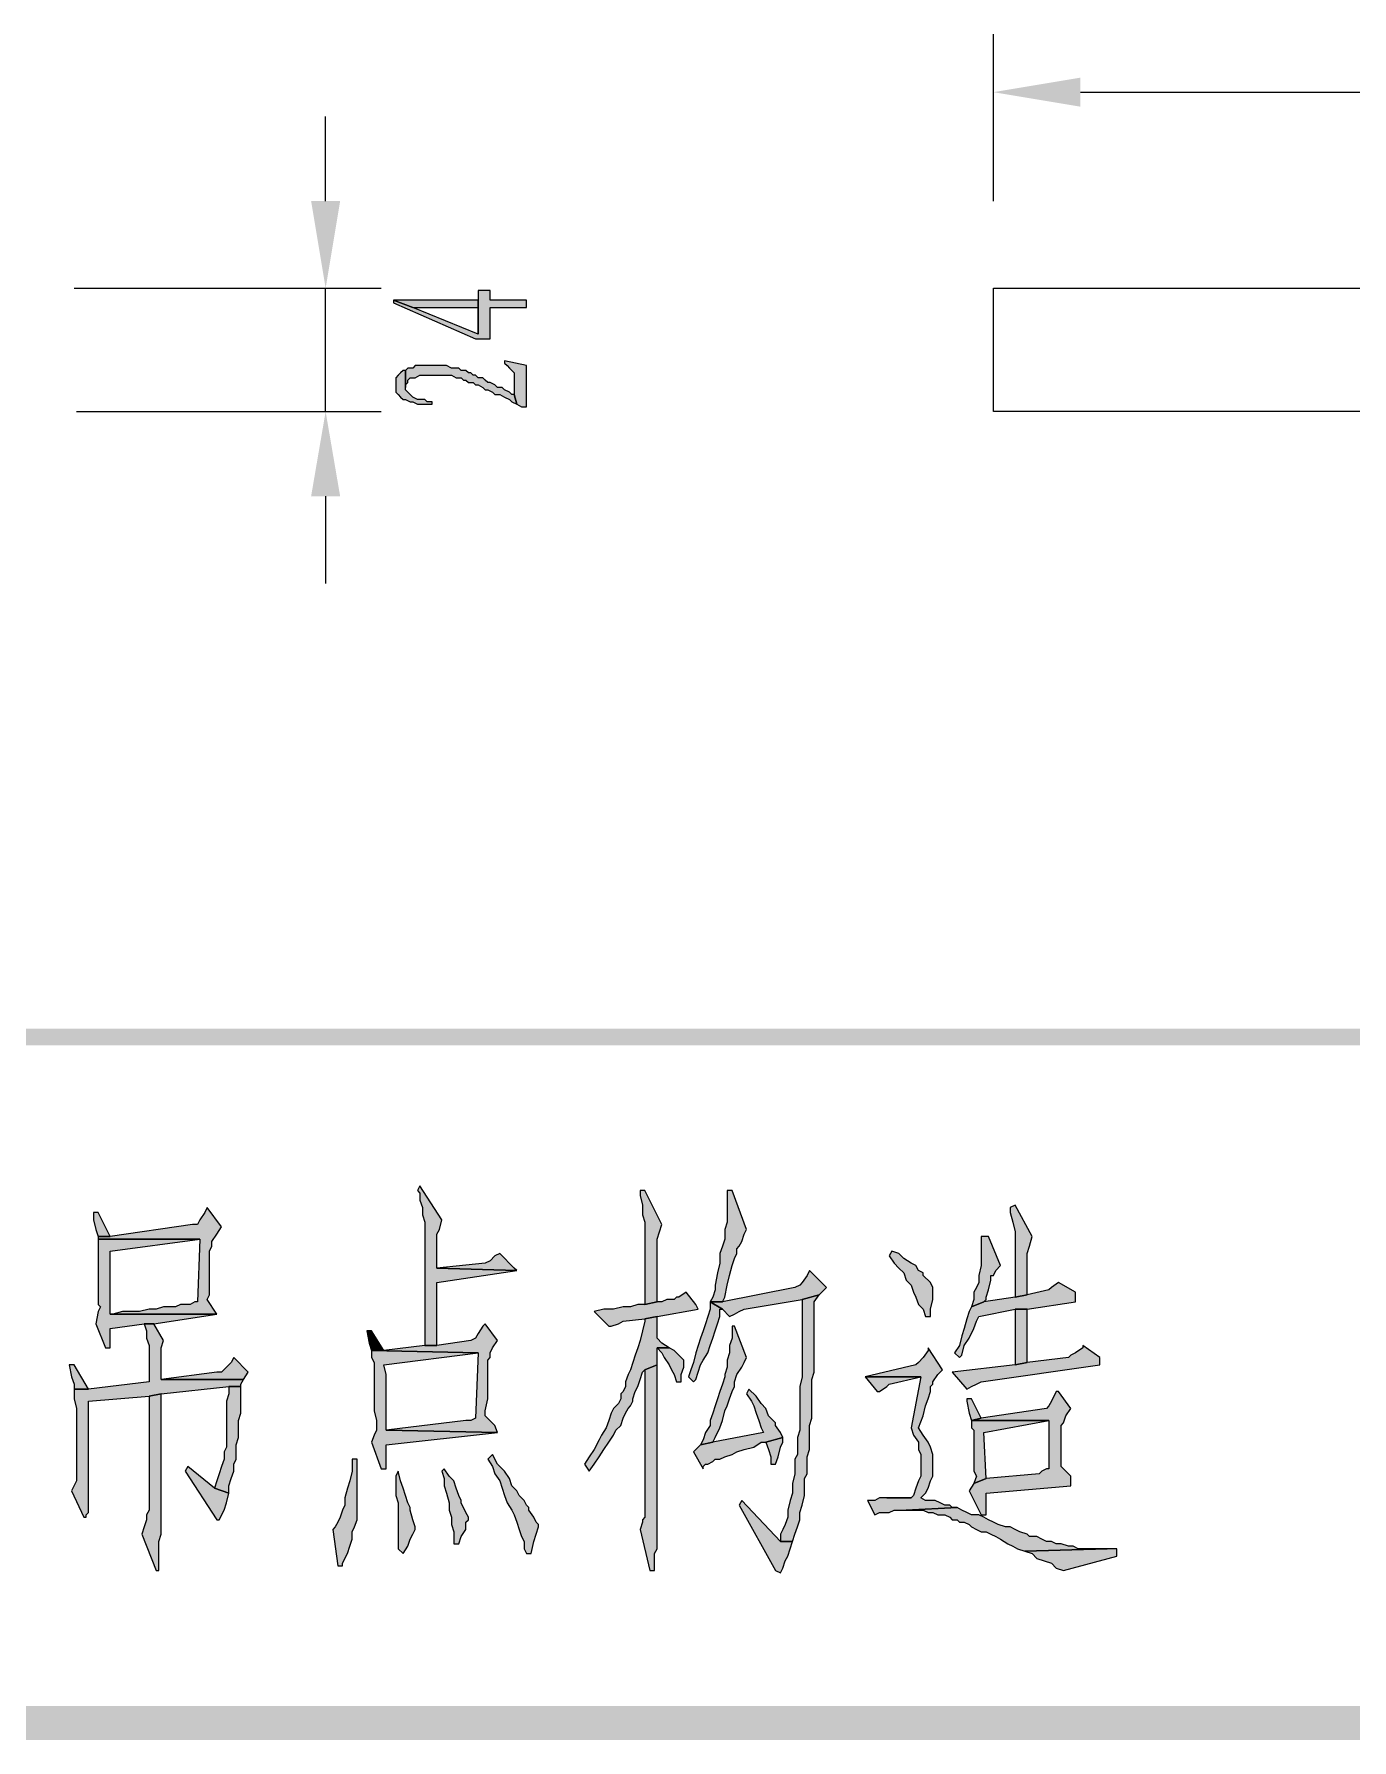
# Model space of a CAD drawing. Header units: millimetres. Extents: x 24 to 410, y 10 to 282.
# Drawn here: x 205.21 to 228.27, y 9.65 to 39.5 of the extents above; entities that cross this region are included whole.
import ezdxf

# ---------------------------------------------------------------- set-up
doc = ezdxf.new("R2010")
doc.units = ezdxf.units.MM

msp = doc.modelspace()

# ---------------------------------------------------------------- hatches: boundary and pattern name
h = msp.add_hatch(color=7)
h.dxf.hatch_style = 2
h.paths.add_polyline_path([(223.52, 38.735), (223.52, 38.227), (221.996, 38.481)])
h = msp.add_hatch(color=7)
h.dxf.hatch_style = 2
h.paths.add_polyline_path([(210.058, 36.576), (210.566, 36.576), (210.312, 35.052)])
h = msp.add_hatch(color=7)
h.dxf.hatch_style = 2
h.paths.add_polyline_path([(211.497333, 34.840333), (211.497333, 34.798), (212.936667, 34.163), (213.190667, 34.163), (213.190667, 34.713333), (213.825667, 34.713333), (213.825667, 34.840333), (213.190667, 34.840333), (213.190667, 35.009667), (212.979, 35.009667), (212.979, 34.840333), (212.979, 34.247667), (211.836, 34.713333)])
h = msp.add_hatch(color=7)
h.dxf.hatch_style = 2
h.paths.add_polyline_path([(211.497333, 34.840333), (211.836, 34.713333), (212.979, 34.713333), (212.979, 34.247667), (212.979, 34.840333)])
h = msp.add_hatch(color=7)
h.dxf.hatch_style = 2
h.paths.add_polyline_path([(213.444667, 33.782), (213.444667, 33.739667), (213.487, 33.697333), (213.529333, 33.655), (213.571667, 33.612667), (213.614, 33.570333), (213.614, 33.189333), (213.656333, 33.02), (213.741, 32.977667), (213.825667, 32.977667), (213.825667, 33.697333)])
h = msp.add_hatch(color=7)
h.dxf.hatch_style = 2
h.paths.add_polyline_path([(211.539667, 33.401), (211.539667, 33.231667), (211.582, 33.189333), (211.624333, 33.147), (211.666667, 33.104667), (211.709, 33.104667), (211.793667, 33.062333), (211.836, 33.062333), (211.920667, 33.02), (212.174667, 33.02), (212.174667, 33.062333), (212.09, 33.062333), (212.047667, 33.104667), (211.920667, 33.104667), (211.836, 33.147), (211.793667, 33.189333), (211.751333, 33.231667), (211.709, 33.274), (211.709, 33.316333), (211.709, 33.612667), (211.666667, 33.612667), (211.624333, 33.570333), (211.582, 33.528), (211.539667, 33.485667)])
h = msp.add_hatch(color=7)
h.dxf.hatch_style = 2
h.paths.add_polyline_path([(211.709, 33.612667), (211.709, 33.316333), (211.709, 33.358667), (211.751333, 33.401), (211.751333, 33.443333), (211.793667, 33.485667), (211.878333, 33.485667), (211.963, 33.528), (212.513333, 33.528), (212.598, 33.485667), (212.682667, 33.485667), (212.725, 33.443333), (212.767333, 33.443333), (212.809667, 33.401), (212.894333, 33.401), (212.936667, 33.358667), (212.979, 33.358667), (213.063667, 33.316333), (213.106, 33.274), (213.148333, 33.274), (213.233, 33.231667), (213.275333, 33.189333), (213.36, 33.189333), (213.444667, 33.147), (213.529333, 33.104667), (213.571667, 33.062333), (213.656333, 33.02), (213.614, 33.189333), (213.571667, 33.189333), (213.529333, 33.231667), (213.444667, 33.274), (213.402333, 33.316333), (213.317667, 33.316333), (213.275333, 33.358667), (213.190667, 33.401), (213.148333, 33.401), (213.106, 33.443333), (213.063667, 33.485667), (212.979, 33.485667), (212.936667, 33.528), (212.894333, 33.528), (212.852, 33.570333), (212.809667, 33.570333), (212.767333, 33.612667), (212.682667, 33.612667), (212.640333, 33.655), (212.513333, 33.655), (212.428667, 33.697333), (211.878333, 33.697333), (211.836, 33.655), (211.751333, 33.655)])
h = msp.add_hatch(color=7)
h.dxf.hatch_style = 2
h.paths.add_polyline_path([(210.058, 31.411333), (210.566, 31.411333), (210.312, 32.893)])
h = msp.add_hatch(color=7)
h.dxf.hatch_style = 2
h.paths.add_polyline_path([(30.098965, 22.098), (30.098965, 21.801667), (410.082965, 22.098)])
h = msp.add_hatch(color=7)
h.dxf.hatch_style = 2
h.paths.add_polyline_path([(30.098965, 21.801667), (410.082965, 22.098), (410.082965, 21.801667)])
h = msp.add_hatch(color=7)
h.dxf.hatch_style = 2
h.paths.add_polyline_path([(211.963, 19.346333), (211.920667, 19.261667), (211.963, 19.219333), (211.963, 19.092333), (212.005333, 18.965333), (212.005333, 18.838333), (212.047667, 18.711333), (212.047667, 16.552333), (212.259333, 16.552333), (212.259333, 17.653), (213.656333, 17.864667), (212.259333, 17.907), (212.259333, 18.499667), (212.301667, 18.584333), (212.344, 18.753667)])
h = msp.add_hatch(color=7)
h.dxf.hatch_style = 2
h.paths.add_polyline_path([(215.9, 19.261667), (215.815333, 19.261667), (215.815333, 19.177), (215.857667, 19.007667), (215.857667, 18.838333), (215.9, 18.711333), (215.9, 17.272), (216.111667, 17.314333), (216.111667, 17.822333), (216.111667, 17.949333), (216.111667, 18.415), (216.154, 18.542), (216.196333, 18.669)])
h = msp.add_hatch(color=7)
h.dxf.hatch_style = 2
h.paths.add_polyline_path([(217.424, 19.261667), (217.339333, 19.261667), (217.339333, 19.134667), (217.339333, 18.711333), (217.297, 18.584333), (217.297, 18.415), (217.254667, 18.288), (217.212333, 18.161), (217.212333, 17.991667), (217.17, 17.822333), (217.127667, 17.610667), (217.127667, 17.526), (217.085333, 17.399), (217.043, 17.314333), (217.254667, 17.314333), (217.297, 17.399), (217.339333, 17.610667), (217.381667, 17.78), (217.424, 17.949333), (217.466333, 18.076333), (217.508667, 18.161), (217.508667, 18.245667), (217.551, 18.288), (217.593333, 18.372667), (217.635667, 18.499667), (217.678, 18.584333)])
h = msp.add_hatch(color=7)
h.dxf.hatch_style = 2
h.paths.add_polyline_path([(206.332667, 18.880667), (206.248, 18.880667), (206.248, 18.753667), (206.290333, 18.584333), (206.332667, 18.457333), (206.544333, 18.457333)])
h = msp.add_hatch(color=7)
h.dxf.hatch_style = 2
h.paths.add_polyline_path([(208.237667, 18.965333), (208.195333, 18.880667), (208.110667, 18.753667), (208.068333, 18.669), (207.983667, 18.669), (206.544333, 18.457333), (206.332667, 18.457333), (206.332667, 18.415), (208.110667, 18.415), (208.068333, 17.314333), (208.026, 17.314333), (207.941333, 17.272), (207.772, 17.272), (207.687333, 17.229667), (207.475667, 17.229667), (207.348667, 17.187333), (207.221667, 17.187333), (207.052333, 17.145), (206.756, 17.145), (206.586667, 17.102667), (206.544333, 17.102667), (208.407, 17.102667), (208.237667, 17.356667), (208.28, 17.441333), (208.28, 18.203333), (208.322333, 18.288), (208.322333, 18.372667), (208.407, 18.499667), (208.491667, 18.626667)])
h = msp.add_hatch(color=7)
h.dxf.hatch_style = 2
h.paths.add_polyline_path([(222.377, 19.007667), (222.292333, 18.965333), (222.292333, 18.880667), (222.334667, 18.711333), (222.377, 18.542), (222.377, 17.399), (222.588667, 17.441333), (222.588667, 18.161), (222.631, 18.288), (222.673333, 18.457333)])
h = msp.add_hatch(color=7)
h.dxf.hatch_style = 2
h.paths.add_polyline_path([(206.332667, 18.415), (206.332667, 17.272), (206.375, 17.229667), (206.332667, 17.145), (206.290333, 16.933333), (206.459667, 16.51), (206.544333, 16.51), (206.544333, 16.594667), (206.544333, 16.848667), (207.137, 16.933333), (207.306333, 16.933333), (208.407, 17.102667), (206.544333, 17.102667), (206.544333, 17.229667), (206.544333, 18.203333), (208.110667, 18.415)])
h = msp.add_hatch(color=7)
h.dxf.hatch_style = 2
h.paths.add_polyline_path([(221.911333, 18.457333), (221.784333, 18.457333), (221.784333, 18.330333), (221.784333, 17.949333), (221.742, 17.78), (221.742, 17.653), (221.699667, 17.568333), (221.657333, 17.483667), (221.657333, 17.356667), (221.615, 17.229667), (221.826667, 17.314333), (221.869, 17.356667), (221.869, 17.399), (221.911333, 17.526), (221.953667, 17.695333), (221.953667, 17.78), (221.996, 17.78), (222.038333, 17.864667), (222.123, 17.949333)])
h = msp.add_hatch(color=7)
h.dxf.hatch_style = 2
h.paths.add_polyline_path([(213.36, 18.161), (213.275333, 18.118667), (213.190667, 18.034), (213.106, 17.991667), (212.259333, 17.907), (213.656333, 17.864667), (213.614, 17.907)])
h = msp.add_hatch(color=7)
h.dxf.hatch_style = 2
h.paths.add_polyline_path([(220.218, 18.203333), (220.175667, 18.118667), (220.260333, 17.991667), (220.345, 17.907), (220.429667, 17.822333), (220.472, 17.695333), (220.556667, 17.610667), (220.599, 17.483667), (220.641333, 17.399), (220.683667, 17.272), (220.768333, 17.187333), (220.810667, 17.060333), (220.895333, 17.060333), (220.895333, 17.187333), (220.937667, 17.356667), (220.937667, 17.568333), (220.895333, 17.653), (220.768333, 17.78), (220.768333, 17.822333), (220.683667, 17.864667), (220.641333, 17.949333), (220.556667, 17.991667), (220.429667, 18.076333), (220.345, 18.161)])
h = msp.add_hatch(color=7)
h.dxf.hatch_style = 2
h.paths.add_polyline_path([(218.778667, 17.864667), (218.736333, 17.78), (218.651667, 17.653), (218.609333, 17.610667), (218.524667, 17.568333), (217.254667, 17.314333), (217.043, 17.314333), (217.254667, 17.187333), (217.381667, 17.060333), (217.466333, 17.102667), (217.551, 17.145), (217.635667, 17.187333), (218.651667, 17.356667), (218.948, 17.441333), (219.075, 17.568333)])
h = msp.add_hatch(color=7)
h.dxf.hatch_style = 2
h.paths.add_polyline_path([(223.139, 17.653), (223.012, 17.568333), (222.969667, 17.526), (222.588667, 17.441333), (222.377, 17.399), (221.826667, 17.314333), (221.615, 17.229667), (221.572667, 17.145), (221.530333, 17.018), (221.488, 16.848667), (221.445667, 16.721667), (221.403333, 16.552333), (221.318667, 16.425333), (221.403333, 16.340667), (221.445667, 16.383), (221.488, 16.552333), (221.572667, 16.679333), (221.657333, 16.848667), (221.699667, 16.975667), (221.742, 17.060333), (222.377, 17.187333), (222.588667, 17.187333), (223.435333, 17.314333), (223.435333, 17.483667)])
h = msp.add_hatch(color=7)
h.dxf.hatch_style = 2
h.paths.add_polyline_path([(216.619667, 17.483667), (216.492667, 17.399), (216.450333, 17.399), (216.408, 17.356667), (216.281, 17.356667), (216.196333, 17.314333), (216.111667, 17.314333), (215.9, 17.272), (215.773, 17.272), (215.646, 17.229667), (215.519, 17.229667), (215.349667, 17.187333), (215.180333, 17.187333), (215.011, 17.145), (215.265, 16.891), (215.307333, 16.891), (215.434333, 16.933333), (215.519, 16.975667), (215.9, 17.018), (216.111667, 17.060333), (216.831333, 17.187333), (216.789, 17.272)])
h = msp.add_hatch(color=7)
h.dxf.hatch_style = 2
h.paths.add_polyline_path([(217.043, 17.314333), (217.043, 17.187333), (217.000667, 17.060333), (216.958333, 16.933333), (216.916, 16.806333), (216.873667, 16.679333), (216.831333, 16.552333), (216.789, 16.425333), (216.746667, 16.256), (216.704333, 16.129), (216.662, 16.002), (216.746667, 15.917333), (216.789, 15.959667), (216.831333, 16.086667), (216.873667, 16.213667), (216.916, 16.298333), (217.000667, 16.425333), (217.043, 16.552333), (217.085333, 16.679333), (217.127667, 16.806333), (217.17, 16.933333), (217.212333, 17.060333), (217.212333, 17.187333), (217.254667, 17.187333)])
h = msp.add_hatch(color=7)
h.dxf.hatch_style = 2
h.paths.add_polyline_path([(218.948, 17.441333), (218.651667, 17.356667), (218.651667, 16.002), (218.609333, 15.832667), (218.609333, 15.070667), (218.567, 14.943667), (218.567, 14.647333), (218.524667, 14.562667), (218.524667, 14.308667), (218.482333, 14.139333), (218.482333, 13.97), (218.44, 13.843), (218.397667, 13.673667), (218.397667, 13.546667), (218.355333, 13.419667), (218.313, 13.335), (218.270667, 13.250333), (218.270667, 13.123333), (218.482333, 13.123333), (218.524667, 13.250333), (218.567, 13.377333), (218.609333, 13.504333), (218.609333, 13.631333), (218.651667, 13.758333), (218.694, 13.927667), (218.694, 14.224), (218.736333, 14.308667), (218.736333, 14.605), (218.778667, 14.732), (218.778667, 15.155333), (218.821, 15.282333), (218.821, 15.959667), (218.863333, 16.086667), (218.863333, 17.314333)])
h = msp.add_hatch(color=7)
h.dxf.hatch_style = 2
h.paths.add_polyline_path([(216.111667, 17.060333), (215.9, 17.018), (215.9, 16.975667), (215.857667, 16.806333), (215.815333, 16.637), (215.773, 16.51), (215.730667, 16.383), (215.688333, 16.256), (215.646, 16.129), (215.603667, 16.044333), (215.561333, 15.917333), (215.561333, 15.832667), (215.519, 15.748), (215.476667, 15.705667), (215.476667, 15.621), (215.434333, 15.536333), (215.349667, 15.451667), (215.307333, 15.367), (215.265, 15.24), (215.222667, 15.113), (215.138, 14.986), (215.095667, 14.901333), (215.011, 14.732), (214.926333, 14.605), (214.841667, 14.478), (214.926333, 14.351), (215.011, 14.478), (215.095667, 14.605), (215.180333, 14.732), (215.265, 14.859), (215.349667, 14.986), (215.392, 15.070667), (215.476667, 15.155333), (215.519, 15.282333), (215.561333, 15.367), (215.603667, 15.451667), (215.646, 15.494), (215.688333, 15.578667), (215.688333, 15.621), (215.730667, 15.748), (215.773, 15.832667), (215.815333, 15.959667), (215.857667, 16.086667), (215.9, 16.129), (216.111667, 16.213667), (216.111667, 16.51), (216.323333, 16.51), (216.196333, 16.594667), (216.111667, 16.679333)])
h = msp.add_hatch(color=7)
h.dxf.hatch_style = 2
h.paths.add_polyline_path([(222.588667, 17.187333), (222.377, 17.187333), (222.377, 16.213667), (222.588667, 16.256)])
h = msp.add_hatch(color=7)
h.dxf.hatch_style = 2
h.paths.add_polyline_path([(207.306333, 16.933333), (207.137, 16.933333), (207.179333, 16.806333), (207.179333, 16.679333), (207.221667, 16.552333), (207.221667, 15.917333), (206.163333, 15.790333), (205.909333, 15.790333), (205.909333, 15.748), (205.909333, 15.621), (205.951667, 15.451667), (205.951667, 14.181667), (205.867, 14.012333), (206.078667, 13.546667), (206.121, 13.546667), (206.121, 13.589), (206.163333, 13.631333), (206.163333, 15.578667), (207.221667, 15.663333), (207.433333, 15.705667), (208.618667, 15.832667), (208.830333, 15.832667), (208.830333, 15.875), (208.872667, 15.959667), (207.433333, 15.959667), (207.433333, 16.002), (207.433333, 16.51), (207.475667, 16.637)])
h = msp.add_hatch(color=7)
h.dxf.hatch_style = 2
h.paths.add_polyline_path([(211.116333, 16.806333), (211.031667, 16.806333), (211.074, 16.594667), (211.116333, 16.467667), (211.328, 16.467667)])
h = msp.add_hatch(color=7)
h.dxf.hatch_style = 2
h.paths.add_polyline_path([(213.106, 16.933333), (213.063667, 16.891), (212.979, 16.764), (212.936667, 16.679333), (212.852, 16.637), (212.259333, 16.552333), (212.047667, 16.552333), (211.328, 16.467667), (211.116333, 16.467667), (212.979, 16.425333), (212.936667, 15.282333), (212.852, 15.24), (212.767333, 15.24), (211.370333, 15.070667), (213.317667, 15.028333), (213.275333, 15.155333), (213.106, 15.324667), (213.106, 15.409333), (213.148333, 15.621), (213.148333, 16.298333), (213.190667, 16.340667), (213.190667, 16.383), (213.190667, 16.425333), (213.233, 16.51), (213.317667, 16.637)])
h = msp.add_hatch(color=7)
h.dxf.hatch_style = 2
h.paths.add_polyline_path([(217.466333, 16.891), (217.424, 16.891), (217.424, 16.848667), (217.424, 16.679333), (217.381667, 16.552333), (217.381667, 16.425333), (217.339333, 16.298333), (217.339333, 16.171333), (217.297, 16.044333), (217.297, 16.002), (217.254667, 15.875), (217.212333, 15.748), (217.17, 15.621), (217.127667, 15.494), (217.085333, 15.367), (217.043, 15.24), (217.043, 15.155333), (216.958333, 15.028333), (216.916, 14.901333), (216.873667, 14.816667), (217.085333, 14.859), (217.127667, 14.943667), (217.212333, 15.113), (217.254667, 15.24), (217.297, 15.409333), (217.339333, 15.494), (217.381667, 15.621), (217.424, 15.748), (217.466333, 15.832667), (217.466333, 15.917333), (217.508667, 16.044333), (217.593333, 16.171333), (217.635667, 16.256), (217.678, 16.340667)])
h = msp.add_hatch(color=7)
h.dxf.hatch_style = 2
h.paths.add_polyline_path([(211.116333, 16.467667), (211.116333, 16.340667), (211.158667, 16.256), (211.158667, 15.409333), (211.201, 15.24), (211.201, 15.070667), (211.158667, 14.986), (211.116333, 14.859), (211.285667, 14.393333), (211.370333, 14.393333), (211.370333, 14.478), (211.370333, 14.816667), (213.317667, 15.028333), (211.370333, 15.070667), (211.370333, 15.24), (211.370333, 15.409333), (211.370333, 16.044333), (211.328, 16.213667), (212.979, 16.425333)])
h = msp.add_hatch(color=7)
h.dxf.hatch_style = 2
h.paths.add_polyline_path([(216.323333, 16.51), (216.111667, 16.51), (216.196333, 16.425333), (216.238667, 16.340667), (216.323333, 16.213667), (216.365667, 16.129), (216.408, 16.044333), (216.450333, 15.917333), (216.535, 15.917333), (216.535, 16.044333), (216.577333, 16.171333), (216.577333, 16.298333), (216.535, 16.340667), (216.492667, 16.383), (216.408, 16.467667)])
h = msp.add_hatch(color=7)
h.dxf.hatch_style = 2
h.paths.add_polyline_path([(220.853, 16.51), (220.853, 16.467667), (220.768333, 16.340667), (220.683667, 16.256), (220.641333, 16.213667), (219.752333, 16.002), (220.726, 16.002), (220.556667, 15.113), (220.599, 14.986), (220.683667, 14.859), (220.683667, 14.732), (220.726, 14.647333), (220.726, 14.266333), (220.683667, 14.181667), (220.641333, 14.054667), (220.599, 13.927667), (220.556667, 13.885333), (220.006333, 13.885333), (219.921667, 13.843), (219.794667, 13.843), (219.921667, 13.589), (220.006333, 13.631333), (220.175667, 13.631333), (220.260333, 13.673667), (220.472, 13.673667), (221.361, 13.716), (221.276333, 13.716), (221.234, 13.758333), (221.149333, 13.758333), (221.064667, 13.800667), (220.98, 13.843), (220.810667, 13.843), (220.726, 13.885333), (220.810667, 13.97), (220.853, 14.054667), (220.895333, 14.181667), (220.937667, 14.266333), (220.937667, 14.647333), (220.895333, 14.774333), (220.853, 14.859), (220.768333, 14.986), (220.683667, 15.113), (220.768333, 15.324667), (220.810667, 15.494), (220.853, 15.621), (220.895333, 15.748), (220.895333, 15.832667), (220.937667, 15.875), (220.937667, 15.917333), (221.022333, 16.044333), (221.107, 16.129)])
h = msp.add_hatch(color=7)
h.dxf.hatch_style = 2
h.paths.add_polyline_path([(223.562333, 16.552333), (223.562333, 16.51), (223.435333, 16.425333), (223.350667, 16.383), (223.308333, 16.340667), (222.588667, 16.256), (222.377, 16.213667), (221.276333, 16.086667), (221.530333, 15.790333), (221.615, 15.832667), (221.699667, 15.875), (221.784333, 15.917333), (223.858667, 16.213667), (223.858667, 16.340667)])
h = msp.add_hatch(color=7)
h.dxf.hatch_style = 2
h.paths.add_polyline_path([(205.909333, 16.213667), (205.824667, 16.213667), (205.867, 16.002), (205.909333, 15.875), (205.909333, 15.790333), (206.163333, 15.790333)])
h = msp.add_hatch(color=7)
h.dxf.hatch_style = 2
h.paths.add_polyline_path([(208.703333, 16.340667), (208.661, 16.256), (208.576333, 16.171333), (208.491667, 16.086667), (208.407, 16.086667), (207.433333, 15.959667), (208.872667, 15.959667), (208.957333, 16.086667)])
h = msp.add_hatch(color=7)
h.dxf.hatch_style = 2
h.paths.add_polyline_path([(216.111667, 16.213667), (215.9, 16.129), (215.9, 13.546667), (215.857667, 13.504333), (215.857667, 13.462), (215.815333, 13.335), (215.984667, 12.615333), (216.069333, 12.615333), (216.069333, 12.657667), (216.069333, 12.7), (216.069333, 12.911667), (216.111667, 12.996333)])
h = msp.add_hatch(color=7)
h.dxf.hatch_style = 2
h.paths.add_polyline_path([(208.830333, 15.832667), (208.618667, 15.832667), (208.618667, 15.705667), (208.576333, 15.578667), (208.576333, 14.774333), (208.534, 14.689667), (208.534, 14.562667), (208.491667, 14.435667), (208.449333, 14.308667), (208.407, 14.181667), (208.364667, 14.054667), (208.618667, 13.97), (208.618667, 14.097), (208.661, 14.224), (208.703333, 14.351), (208.703333, 14.478), (208.745667, 14.562667), (208.745667, 14.816667), (208.788, 14.943667), (208.788, 15.070667), (208.788, 15.24), (208.830333, 15.367)])
h = msp.add_hatch(color=7)
h.dxf.hatch_style = 2
h.paths.add_polyline_path([(219.752333, 16.002), (219.964, 15.748), (220.006333, 15.748), (220.133333, 15.832667), (220.175667, 15.875), (220.726, 16.002)])
h = msp.add_hatch(color=7)
h.dxf.hatch_style = 2
h.paths.add_polyline_path([(207.433333, 15.705667), (207.221667, 15.663333), (207.221667, 13.673667), (207.179333, 13.589), (207.179333, 13.504333), (207.137, 13.377333), (207.094667, 13.250333), (207.348667, 12.615333), (207.391, 12.615333), (207.391, 12.7), (207.391, 12.996333), (207.391, 13.123333), (207.433333, 13.250333)])
h = msp.add_hatch(color=7)
h.dxf.hatch_style = 2
h.paths.add_polyline_path([(217.720333, 15.790333), (217.678, 15.705667), (217.762667, 15.578667), (217.805, 15.494), (217.847333, 15.367), (217.889667, 15.24), (217.932, 15.113), (217.974333, 15.028333), (217.085333, 14.859), (216.873667, 14.816667), (216.789, 14.732), (216.746667, 14.689667), (216.916, 14.393333), (216.916, 14.435667), (216.958333, 14.478), (217.000667, 14.478), (217.085333, 14.520333), (217.127667, 14.562667), (217.212333, 14.562667), (217.297, 14.605), (217.424, 14.647333), (217.508667, 14.689667), (217.635667, 14.732), (217.805, 14.774333), (217.932, 14.859), (218.016667, 14.859), (218.313, 14.943667), (218.270667, 15.028333), (218.186, 15.155333), (218.186, 15.197667), (218.143667, 15.24), (218.059, 15.324667), (218.016667, 15.451667), (217.932, 15.536333), (217.847333, 15.663333)])
h = msp.add_hatch(color=7)
h.dxf.hatch_style = 2
h.paths.add_polyline_path([(221.615, 15.621), (221.530333, 15.621), (221.530333, 15.578667), (221.572667, 15.367), (221.615, 15.24), (221.784333, 15.282333)])
h = msp.add_hatch(color=7)
h.dxf.hatch_style = 2
h.paths.add_polyline_path([(223.139, 15.748), (223.096667, 15.748), (223.012, 15.578667), (222.969667, 15.494), (222.927333, 15.451667), (221.784333, 15.282333), (221.615, 15.24), (222.969667, 15.24), (222.969667, 14.393333), (222.927333, 14.393333), (222.842667, 14.351), (222.800333, 14.308667), (221.869, 14.224), (221.657333, 14.139333), (221.572667, 14.012333), (221.784333, 13.589), (221.869, 13.589), (221.869, 13.97), (223.350667, 14.097), (223.350667, 14.266333), (223.181333, 14.435667), (223.181333, 15.070667), (223.181333, 15.155333), (223.223667, 15.197667), (223.266, 15.324667), (223.350667, 15.451667)])
h = msp.add_hatch(color=7)
h.dxf.hatch_style = 2
h.paths.add_polyline_path([(221.615, 15.24), (221.615, 15.113), (221.657333, 15.070667), (221.657333, 14.351), (221.699667, 14.266333), (221.657333, 14.139333), (221.869, 14.224), (221.826667, 15.028333), (222.969667, 15.24)])
h = msp.add_hatch(color=7)
h.dxf.hatch_style = 2
h.paths.add_polyline_path([(218.313, 14.943667), (218.016667, 14.859), (218.059, 14.732), (218.101333, 14.605), (218.101333, 14.478), (218.186, 14.478), (218.228333, 14.605), (218.270667, 14.774333), (218.313, 14.859)])
h = msp.add_hatch(color=7)
h.dxf.hatch_style = 2
h.paths.add_polyline_path([(213.233, 14.647333), (213.148333, 14.562667), (213.233, 14.435667), (213.275333, 14.308667), (213.36, 14.181667), (213.402333, 14.054667), (213.444667, 13.927667), (213.487, 13.800667), (213.571667, 13.673667), (213.614, 13.589), (213.656333, 13.462), (213.698667, 13.335), (213.741, 13.208), (213.783333, 13.123333), (213.783333, 12.996333), (213.825667, 12.911667), (213.910333, 12.911667), (213.952667, 13.123333), (213.995, 13.250333), (214.037333, 13.377333), (214.037333, 13.419667), (213.995, 13.462), (213.952667, 13.546667), (213.868, 13.673667), (213.868, 13.716), (213.825667, 13.758333), (213.783333, 13.843), (213.698667, 13.927667), (213.656333, 14.012333), (213.571667, 14.097), (213.529333, 14.224), (213.444667, 14.351), (213.317667, 14.478)])
h = msp.add_hatch(color=7)
h.dxf.hatch_style = 2
h.paths.add_polyline_path([(207.899, 14.435667), (207.856667, 14.351), (208.407, 13.504333), (208.449333, 13.504333), (208.534, 13.673667), (208.576333, 13.800667), (208.618667, 13.97), (208.364667, 14.054667)])
h = msp.add_hatch(color=7)
h.dxf.hatch_style = 2
h.paths.add_polyline_path([(210.862333, 14.562667), (210.777667, 14.562667), (210.777667, 14.351), (210.735333, 14.181667), (210.693, 14.054667), (210.650667, 13.885333), (210.650667, 13.758333), (210.608333, 13.673667), (210.566, 13.546667), (210.523667, 13.462), (210.481333, 13.377333), (210.439, 13.335), (210.523667, 12.7), (210.608333, 12.7), (210.608333, 12.742333), (210.693, 12.911667), (210.735333, 13.038667), (210.777667, 13.165667), (210.777667, 13.292667), (210.82, 13.377333), (210.862333, 13.504333), (210.862333, 13.885333), (210.862333, 14.054667)])
h = msp.add_hatch(color=7)
h.dxf.hatch_style = 2
h.paths.add_polyline_path([(211.582, 14.351), (211.539667, 14.266333), (211.539667, 13.927667), (211.582, 13.800667), (211.582, 12.996333), (211.666667, 12.911667), (211.751333, 13.038667), (211.793667, 13.165667), (211.836, 13.250333), (211.878333, 13.335), (211.878333, 13.377333), (211.836, 13.504333), (211.793667, 13.673667), (211.793667, 13.716), (211.751333, 13.800667), (211.709, 13.927667), (211.666667, 14.054667), (211.624333, 14.181667)])
h = msp.add_hatch(color=7)
h.dxf.hatch_style = 2
h.paths.add_polyline_path([(212.386333, 14.393333), (212.344, 14.351), (212.386333, 14.224), (212.386333, 14.097), (212.428667, 13.97), (212.471, 13.800667), (212.471, 13.673667), (212.513333, 13.546667), (212.513333, 13.419667), (212.555667, 13.292667), (212.555667, 13.081), (212.640333, 13.081), (212.682667, 13.208), (212.767333, 13.335), (212.767333, 13.462), (212.809667, 13.504333), (212.809667, 13.546667), (212.767333, 13.631333), (212.682667, 13.800667), (212.682667, 13.843), (212.640333, 13.927667), (212.598, 14.054667), (212.555667, 14.181667), (212.471, 14.266333)])
h = msp.add_hatch(color=7)
h.dxf.hatch_style = 2
h.paths.add_polyline_path([(217.593333, 13.843), (217.551, 13.758333), (218.186, 12.615333), (218.270667, 12.573), (218.313, 12.657667), (218.355333, 12.784667), (218.397667, 12.869333), (218.44, 12.996333), (218.482333, 13.123333), (218.270667, 13.123333)])
h = msp.add_hatch(color=7)
h.dxf.hatch_style = 2
h.paths.add_polyline_path([(220.302667, 13.885333), (220.133333, 13.885333), (220.556667, 13.885333)])
h = msp.add_hatch(color=7)
h.dxf.hatch_style = 2
h.paths.add_polyline_path([(221.361, 13.716), (220.472, 13.673667), (220.768333, 13.673667), (220.853, 13.631333), (220.937667, 13.631333), (221.022333, 13.589), (221.149333, 13.589), (221.234, 13.546667), (221.276333, 13.504333), (221.361, 13.504333), (221.403333, 13.462), (221.488, 13.462), (221.572667, 13.419667), (221.615, 13.377333), (221.699667, 13.335), (221.784333, 13.292667), (221.869, 13.292667), (221.953667, 13.250333), (222.038333, 13.208), (222.123, 13.165667), (222.25, 13.081), (222.334667, 13.038667), (222.419333, 12.996333), (222.546333, 12.954), (223.985667, 12.996333), (223.477667, 12.996333), (223.393, 13.038667), (223.308333, 13.038667), (223.181333, 13.081), (223.096667, 13.081), (223.012, 13.123333), (222.927333, 13.123333), (222.842667, 13.165667), (222.758, 13.208), (222.631, 13.208), (222.588667, 13.250333), (222.461667, 13.292667), (222.377, 13.335), (222.292333, 13.377333), (222.207667, 13.377333), (222.080667, 13.419667), (221.996, 13.462), (221.911333, 13.504333), (221.826667, 13.546667), (221.742, 13.589), (221.615, 13.589), (221.530333, 13.631333), (221.445667, 13.673667)])
h = msp.add_hatch(color=7)
h.dxf.hatch_style = 2
h.paths.add_polyline_path([(224.155, 12.996333), (223.985667, 12.996333), (222.546333, 12.954), (222.673333, 12.911667), (222.758, 12.827), (222.885, 12.784667), (223.012, 12.742333), (223.096667, 12.657667), (223.223667, 12.615333), (224.155, 12.869333)])
h = msp.add_hatch(color=7)
h.dxf.hatch_style = 2
h.paths.add_polyline_path([(30.395333, 10.244667), (29.802667, 9.652), (409.786667, 10.244667)])
h = msp.add_hatch(color=7)
h.dxf.hatch_style = 2
h.paths.add_polyline_path([(29.802667, 9.652), (409.786667, 10.244667), (410.379333, 9.652)])

# ---------------------------------------------------------------- linework, layer by layer
at = {"color": 7, "lineweight": 0}
for points in [[(221.996, 36.576), (221.996, 39.497)], [(223.52, 38.481), (242.57, 38.481)], [(210.312, 36.576), (210.312, 38.057667)], [(205.909333, 35.052), (211.285667, 35.052)], [(210.312, 32.893), (210.312, 35.052)], [(221.996, 35.052), (244.051667, 35.052)], [(244.051667, 32.893), (221.996, 32.893), (221.996, 35.052)], [(205.951667, 32.893), (211.285667, 32.893)], [(210.312, 31.411333), (210.312, 29.887333)]]:
    msp.add_lwpolyline(points, dxfattribs=at)
for points in [[(211.497333, 34.840333), (211.497333, 34.798), (212.936667, 34.163), (213.190667, 34.163), (213.190667, 34.713333), (213.825667, 34.713333), (213.825667, 34.840333), (213.190667, 34.840333), (213.190667, 35.009667), (212.979, 35.009667), (212.979, 34.840333), (212.979, 34.247667), (211.836, 34.713333)], [(211.497333, 34.840333), (211.836, 34.713333), (212.979, 34.713333), (212.979, 34.247667), (212.979, 34.840333)], [(213.444667, 33.782), (213.444667, 33.739667), (213.487, 33.697333), (213.529333, 33.655), (213.571667, 33.612667), (213.614, 33.570333), (213.614, 33.189333), (213.656333, 33.02), (213.741, 32.977667), (213.825667, 32.977667), (213.825667, 33.697333)], [(211.539667, 33.401), (211.539667, 33.231667), (211.582, 33.189333), (211.624333, 33.147), (211.666667, 33.104667), (211.709, 33.104667), (211.793667, 33.062333), (211.836, 33.062333), (211.920667, 33.02), (212.174667, 33.02), (212.174667, 33.062333), (212.09, 33.062333), (212.047667, 33.104667), (211.920667, 33.104667), (211.836, 33.147), (211.793667, 33.189333), (211.751333, 33.231667), (211.709, 33.274), (211.709, 33.316333), (211.709, 33.612667), (211.666667, 33.612667), (211.624333, 33.570333), (211.582, 33.528), (211.539667, 33.485667)], [(211.709, 33.612667), (211.709, 33.316333), (211.709, 33.358667), (211.751333, 33.401), (211.751333, 33.443333), (211.793667, 33.485667), (211.878333, 33.485667), (211.963, 33.528), (212.513333, 33.528), (212.598, 33.485667), (212.682667, 33.485667), (212.725, 33.443333), (212.767333, 33.443333), (212.809667, 33.401), (212.894333, 33.401), (212.936667, 33.358667), (212.979, 33.358667), (213.063667, 33.316333), (213.106, 33.274), (213.148333, 33.274), (213.233, 33.231667), (213.275333, 33.189333), (213.36, 33.189333), (213.444667, 33.147), (213.529333, 33.104667), (213.571667, 33.062333), (213.656333, 33.02), (213.614, 33.189333), (213.571667, 33.189333), (213.529333, 33.231667), (213.444667, 33.274), (213.402333, 33.316333), (213.317667, 33.316333), (213.275333, 33.358667), (213.190667, 33.401), (213.148333, 33.401), (213.106, 33.443333), (213.063667, 33.485667), (212.979, 33.485667), (212.936667, 33.528), (212.894333, 33.528), (212.852, 33.570333), (212.809667, 33.570333), (212.767333, 33.612667), (212.682667, 33.612667), (212.640333, 33.655), (212.513333, 33.655), (212.428667, 33.697333), (211.878333, 33.697333), (211.836, 33.655), (211.751333, 33.655)], [(211.963, 19.346333), (211.920667, 19.261667), (211.963, 19.219333), (211.963, 19.092333), (212.005333, 18.965333), (212.005333, 18.838333), (212.047667, 18.711333), (212.047667, 16.552333), (212.259333, 16.552333), (212.259333, 17.653), (213.656333, 17.864667), (212.259333, 17.907), (212.259333, 18.499667), (212.301667, 18.584333), (212.344, 18.753667)], [(215.9, 19.261667), (215.815333, 19.261667), (215.815333, 19.177), (215.857667, 19.007667), (215.857667, 18.838333), (215.9, 18.711333), (215.9, 17.272), (216.111667, 17.314333), (216.111667, 17.822333), (216.111667, 17.949333), (216.111667, 18.415), (216.154, 18.542), (216.196333, 18.669)], [(217.424, 19.261667), (217.339333, 19.261667), (217.339333, 19.134667), (217.339333, 18.711333), (217.297, 18.584333), (217.297, 18.415), (217.254667, 18.288), (217.212333, 18.161), (217.212333, 17.991667), (217.17, 17.822333), (217.127667, 17.610667), (217.127667, 17.526), (217.085333, 17.399), (217.043, 17.314333), (217.254667, 17.314333), (217.297, 17.399), (217.339333, 17.610667), (217.381667, 17.78), (217.424, 17.949333), (217.466333, 18.076333), (217.508667, 18.161), (217.508667, 18.245667), (217.551, 18.288), (217.593333, 18.372667), (217.635667, 18.499667), (217.678, 18.584333)], [(206.332667, 18.880667), (206.248, 18.880667), (206.248, 18.753667), (206.290333, 18.584333), (206.332667, 18.457333), (206.544333, 18.457333)], [(208.237667, 18.965333), (208.195333, 18.880667), (208.110667, 18.753667), (208.068333, 18.669), (207.983667, 18.669), (206.544333, 18.457333), (206.332667, 18.457333), (206.332667, 18.415), (208.110667, 18.415), (208.068333, 17.314333), (208.026, 17.314333), (207.941333, 17.272), (207.772, 17.272), (207.687333, 17.229667), (207.475667, 17.229667), (207.348667, 17.187333), (207.221667, 17.187333), (207.052333, 17.145), (206.756, 17.145), (206.586667, 17.102667), (206.544333, 17.102667), (208.407, 17.102667), (208.237667, 17.356667), (208.28, 17.441333), (208.28, 18.203333), (208.322333, 18.288), (208.322333, 18.372667), (208.407, 18.499667), (208.491667, 18.626667)], [(222.377, 19.007667), (222.292333, 18.965333), (222.292333, 18.880667), (222.334667, 18.711333), (222.377, 18.542), (222.377, 17.399), (222.588667, 17.441333), (222.588667, 18.161), (222.631, 18.288), (222.673333, 18.457333)], [(206.332667, 18.415), (206.332667, 17.272), (206.375, 17.229667), (206.332667, 17.145), (206.290333, 16.933333), (206.459667, 16.51), (206.544333, 16.51), (206.544333, 16.594667), (206.544333, 16.848667), (207.137, 16.933333), (207.306333, 16.933333), (208.407, 17.102667), (206.544333, 17.102667), (206.544333, 17.229667), (206.544333, 18.203333), (208.110667, 18.415)], [(221.911333, 18.457333), (221.784333, 18.457333), (221.784333, 18.330333), (221.784333, 17.949333), (221.742, 17.78), (221.742, 17.653), (221.699667, 17.568333), (221.657333, 17.483667), (221.657333, 17.356667), (221.615, 17.229667), (221.826667, 17.314333), (221.869, 17.356667), (221.869, 17.399), (221.911333, 17.526), (221.953667, 17.695333), (221.953667, 17.78), (221.996, 17.78), (222.038333, 17.864667), (222.123, 17.949333)], [(213.36, 18.161), (213.275333, 18.118667), (213.190667, 18.034), (213.106, 17.991667), (212.259333, 17.907), (213.656333, 17.864667), (213.614, 17.907)], [(220.218, 18.203333), (220.175667, 18.118667), (220.260333, 17.991667), (220.345, 17.907), (220.429667, 17.822333), (220.472, 17.695333), (220.556667, 17.610667), (220.599, 17.483667), (220.641333, 17.399), (220.683667, 17.272), (220.768333, 17.187333), (220.810667, 17.060333), (220.895333, 17.060333), (220.895333, 17.187333), (220.937667, 17.356667), (220.937667, 17.568333), (220.895333, 17.653), (220.768333, 17.78), (220.768333, 17.822333), (220.683667, 17.864667), (220.641333, 17.949333), (220.556667, 17.991667), (220.429667, 18.076333), (220.345, 18.161)], [(218.778667, 17.864667), (218.736333, 17.78), (218.651667, 17.653), (218.609333, 17.610667), (218.524667, 17.568333), (217.254667, 17.314333), (217.043, 17.314333), (217.254667, 17.187333), (217.381667, 17.060333), (217.466333, 17.102667), (217.551, 17.145), (217.635667, 17.187333), (218.651667, 17.356667), (218.948, 17.441333), (219.075, 17.568333)], [(223.139, 17.653), (223.012, 17.568333), (222.969667, 17.526), (222.588667, 17.441333), (222.377, 17.399), (221.826667, 17.314333), (221.615, 17.229667), (221.572667, 17.145), (221.530333, 17.018), (221.488, 16.848667), (221.445667, 16.721667), (221.403333, 16.552333), (221.318667, 16.425333), (221.403333, 16.340667), (221.445667, 16.383), (221.488, 16.552333), (221.572667, 16.679333), (221.657333, 16.848667), (221.699667, 16.975667), (221.742, 17.060333), (222.377, 17.187333), (222.588667, 17.187333), (223.435333, 17.314333), (223.435333, 17.483667)], [(216.619667, 17.483667), (216.492667, 17.399), (216.450333, 17.399), (216.408, 17.356667), (216.281, 17.356667), (216.196333, 17.314333), (216.111667, 17.314333), (215.9, 17.272), (215.773, 17.272), (215.646, 17.229667), (215.519, 17.229667), (215.349667, 17.187333), (215.180333, 17.187333), (215.011, 17.145), (215.265, 16.891), (215.307333, 16.891), (215.434333, 16.933333), (215.519, 16.975667), (215.9, 17.018), (216.111667, 17.060333), (216.831333, 17.187333), (216.789, 17.272)], [(217.043, 17.314333), (217.043, 17.187333), (217.000667, 17.060333), (216.958333, 16.933333), (216.916, 16.806333), (216.873667, 16.679333), (216.831333, 16.552333), (216.789, 16.425333), (216.746667, 16.256), (216.704333, 16.129), (216.662, 16.002), (216.746667, 15.917333), (216.789, 15.959667), (216.831333, 16.086667), (216.873667, 16.213667), (216.916, 16.298333), (217.000667, 16.425333), (217.043, 16.552333), (217.085333, 16.679333), (217.127667, 16.806333), (217.17, 16.933333), (217.212333, 17.060333), (217.212333, 17.187333), (217.254667, 17.187333)], [(218.948, 17.441333), (218.651667, 17.356667), (218.651667, 16.002), (218.609333, 15.832667), (218.609333, 15.070667), (218.567, 14.943667), (218.567, 14.647333), (218.524667, 14.562667), (218.524667, 14.308667), (218.482333, 14.139333), (218.482333, 13.97), (218.44, 13.843), (218.397667, 13.673667), (218.397667, 13.546667), (218.355333, 13.419667), (218.313, 13.335), (218.270667, 13.250333), (218.270667, 13.123333), (218.482333, 13.123333), (218.524667, 13.250333), (218.567, 13.377333), (218.609333, 13.504333), (218.609333, 13.631333), (218.651667, 13.758333), (218.694, 13.927667), (218.694, 14.224), (218.736333, 14.308667), (218.736333, 14.605), (218.778667, 14.732), (218.778667, 15.155333), (218.821, 15.282333), (218.821, 15.959667), (218.863333, 16.086667), (218.863333, 17.314333)], [(216.111667, 17.060333), (215.9, 17.018), (215.9, 16.975667), (215.857667, 16.806333), (215.815333, 16.637), (215.773, 16.51), (215.730667, 16.383), (215.688333, 16.256), (215.646, 16.129), (215.603667, 16.044333), (215.561333, 15.917333), (215.561333, 15.832667), (215.519, 15.748), (215.476667, 15.705667), (215.476667, 15.621), (215.434333, 15.536333), (215.349667, 15.451667), (215.307333, 15.367), (215.265, 15.24), (215.222667, 15.113), (215.138, 14.986), (215.095667, 14.901333), (215.011, 14.732), (214.926333, 14.605), (214.841667, 14.478), (214.926333, 14.351), (215.011, 14.478), (215.095667, 14.605), (215.180333, 14.732), (215.265, 14.859), (215.349667, 14.986), (215.392, 15.070667), (215.476667, 15.155333), (215.519, 15.282333), (215.561333, 15.367), (215.603667, 15.451667), (215.646, 15.494), (215.688333, 15.578667), (215.688333, 15.621), (215.730667, 15.748), (215.773, 15.832667), (215.815333, 15.959667), (215.857667, 16.086667), (215.9, 16.129), (216.111667, 16.213667), (216.111667, 16.51), (216.323333, 16.51), (216.196333, 16.594667), (216.111667, 16.679333)], [(222.588667, 17.187333), (222.377, 17.187333), (222.377, 16.213667), (222.588667, 16.256)], [(207.306333, 16.933333), (207.137, 16.933333), (207.179333, 16.806333), (207.179333, 16.679333), (207.221667, 16.552333), (207.221667, 15.917333), (206.163333, 15.790333), (205.909333, 15.790333), (205.909333, 15.748), (205.909333, 15.621), (205.951667, 15.451667), (205.951667, 14.181667), (205.867, 14.012333), (206.078667, 13.546667), (206.121, 13.546667), (206.121, 13.589), (206.163333, 13.631333), (206.163333, 15.578667), (207.221667, 15.663333), (207.433333, 15.705667), (208.618667, 15.832667), (208.830333, 15.832667), (208.830333, 15.875), (208.872667, 15.959667), (207.433333, 15.959667), (207.433333, 16.002), (207.433333, 16.51), (207.475667, 16.637)], [(211.116333, 16.806333), (211.031667, 16.806333), (211.074, 16.594667), (211.116333, 16.467667), (211.328, 16.467667)], [(213.106, 16.933333), (213.063667, 16.891), (212.979, 16.764), (212.936667, 16.679333), (212.852, 16.637), (212.259333, 16.552333), (212.047667, 16.552333), (211.328, 16.467667), (211.116333, 16.467667), (212.979, 16.425333), (212.936667, 15.282333), (212.852, 15.24), (212.767333, 15.24), (211.370333, 15.070667), (213.317667, 15.028333), (213.275333, 15.155333), (213.106, 15.324667), (213.106, 15.409333), (213.148333, 15.621), (213.148333, 16.298333), (213.190667, 16.340667), (213.190667, 16.383), (213.190667, 16.425333), (213.233, 16.51), (213.317667, 16.637)], [(217.466333, 16.891), (217.424, 16.891), (217.424, 16.848667), (217.424, 16.679333), (217.381667, 16.552333), (217.381667, 16.425333), (217.339333, 16.298333), (217.339333, 16.171333), (217.297, 16.044333), (217.297, 16.002), (217.254667, 15.875), (217.212333, 15.748), (217.17, 15.621), (217.127667, 15.494), (217.085333, 15.367), (217.043, 15.24), (217.043, 15.155333), (216.958333, 15.028333), (216.916, 14.901333), (216.873667, 14.816667), (217.085333, 14.859), (217.127667, 14.943667), (217.212333, 15.113), (217.254667, 15.24), (217.297, 15.409333), (217.339333, 15.494), (217.381667, 15.621), (217.424, 15.748), (217.466333, 15.832667), (217.466333, 15.917333), (217.508667, 16.044333), (217.593333, 16.171333), (217.635667, 16.256), (217.678, 16.340667)], [(211.116333, 16.467667), (211.116333, 16.340667), (211.158667, 16.256), (211.158667, 15.409333), (211.201, 15.24), (211.201, 15.070667), (211.158667, 14.986), (211.116333, 14.859), (211.285667, 14.393333), (211.370333, 14.393333), (211.370333, 14.478), (211.370333, 14.816667), (213.317667, 15.028333), (211.370333, 15.070667), (211.370333, 15.24), (211.370333, 15.409333), (211.370333, 16.044333), (211.328, 16.213667), (212.979, 16.425333)], [(216.323333, 16.51), (216.111667, 16.51), (216.196333, 16.425333), (216.238667, 16.340667), (216.323333, 16.213667), (216.365667, 16.129), (216.408, 16.044333), (216.450333, 15.917333), (216.535, 15.917333), (216.535, 16.044333), (216.577333, 16.171333), (216.577333, 16.298333), (216.535, 16.340667), (216.492667, 16.383), (216.408, 16.467667)], [(220.853, 16.51), (220.853, 16.467667), (220.768333, 16.340667), (220.683667, 16.256), (220.641333, 16.213667), (219.752333, 16.002), (220.726, 16.002), (220.556667, 15.113), (220.599, 14.986), (220.683667, 14.859), (220.683667, 14.732), (220.726, 14.647333), (220.726, 14.266333), (220.683667, 14.181667), (220.641333, 14.054667), (220.599, 13.927667), (220.556667, 13.885333), (220.006333, 13.885333), (219.921667, 13.843), (219.794667, 13.843), (219.921667, 13.589), (220.006333, 13.631333), (220.175667, 13.631333), (220.260333, 13.673667), (220.472, 13.673667), (221.361, 13.716), (221.276333, 13.716), (221.234, 13.758333), (221.149333, 13.758333), (221.064667, 13.800667), (220.98, 13.843), (220.810667, 13.843), (220.726, 13.885333), (220.810667, 13.97), (220.853, 14.054667), (220.895333, 14.181667), (220.937667, 14.266333), (220.937667, 14.647333), (220.895333, 14.774333), (220.853, 14.859), (220.768333, 14.986), (220.683667, 15.113), (220.768333, 15.324667), (220.810667, 15.494), (220.853, 15.621), (220.895333, 15.748), (220.895333, 15.832667), (220.937667, 15.875), (220.937667, 15.917333), (221.022333, 16.044333), (221.107, 16.129)], [(223.562333, 16.552333), (223.562333, 16.51), (223.435333, 16.425333), (223.350667, 16.383), (223.308333, 16.340667), (222.588667, 16.256), (222.377, 16.213667), (221.276333, 16.086667), (221.530333, 15.790333), (221.615, 15.832667), (221.699667, 15.875), (221.784333, 15.917333), (223.858667, 16.213667), (223.858667, 16.340667)], [(205.909333, 16.213667), (205.824667, 16.213667), (205.867, 16.002), (205.909333, 15.875), (205.909333, 15.790333), (206.163333, 15.790333)], [(208.703333, 16.340667), (208.661, 16.256), (208.576333, 16.171333), (208.491667, 16.086667), (208.407, 16.086667), (207.433333, 15.959667), (208.872667, 15.959667), (208.957333, 16.086667)], [(216.111667, 16.213667), (215.9, 16.129), (215.9, 13.546667), (215.857667, 13.504333), (215.857667, 13.462), (215.815333, 13.335), (215.984667, 12.615333), (216.069333, 12.615333), (216.069333, 12.657667), (216.069333, 12.7), (216.069333, 12.911667), (216.111667, 12.996333)], [(208.830333, 15.832667), (208.618667, 15.832667), (208.618667, 15.705667), (208.576333, 15.578667), (208.576333, 14.774333), (208.534, 14.689667), (208.534, 14.562667), (208.491667, 14.435667), (208.449333, 14.308667), (208.407, 14.181667), (208.364667, 14.054667), (208.618667, 13.97), (208.618667, 14.097), (208.661, 14.224), (208.703333, 14.351), (208.703333, 14.478), (208.745667, 14.562667), (208.745667, 14.816667), (208.788, 14.943667), (208.788, 15.070667), (208.788, 15.24), (208.830333, 15.367)], [(219.752333, 16.002), (219.964, 15.748), (220.006333, 15.748), (220.133333, 15.832667), (220.175667, 15.875), (220.726, 16.002)], [(207.433333, 15.705667), (207.221667, 15.663333), (207.221667, 13.673667), (207.179333, 13.589), (207.179333, 13.504333), (207.137, 13.377333), (207.094667, 13.250333), (207.348667, 12.615333), (207.391, 12.615333), (207.391, 12.7), (207.391, 12.996333), (207.391, 13.123333), (207.433333, 13.250333)], [(217.720333, 15.790333), (217.678, 15.705667), (217.762667, 15.578667), (217.805, 15.494), (217.847333, 15.367), (217.889667, 15.24), (217.932, 15.113), (217.974333, 15.028333), (217.085333, 14.859), (216.873667, 14.816667), (216.789, 14.732), (216.746667, 14.689667), (216.916, 14.393333), (216.916, 14.435667), (216.958333, 14.478), (217.000667, 14.478), (217.085333, 14.520333), (217.127667, 14.562667), (217.212333, 14.562667), (217.297, 14.605), (217.424, 14.647333), (217.508667, 14.689667), (217.635667, 14.732), (217.805, 14.774333), (217.932, 14.859), (218.016667, 14.859), (218.313, 14.943667), (218.270667, 15.028333), (218.186, 15.155333), (218.186, 15.197667), (218.143667, 15.24), (218.059, 15.324667), (218.016667, 15.451667), (217.932, 15.536333), (217.847333, 15.663333)], [(221.615, 15.621), (221.530333, 15.621), (221.530333, 15.578667), (221.572667, 15.367), (221.615, 15.24), (221.784333, 15.282333)], [(223.139, 15.748), (223.096667, 15.748), (223.012, 15.578667), (222.969667, 15.494), (222.927333, 15.451667), (221.784333, 15.282333), (221.615, 15.24), (222.969667, 15.24), (222.969667, 14.393333), (222.927333, 14.393333), (222.842667, 14.351), (222.800333, 14.308667), (221.869, 14.224), (221.657333, 14.139333), (221.572667, 14.012333), (221.784333, 13.589), (221.869, 13.589), (221.869, 13.97), (223.350667, 14.097), (223.350667, 14.266333), (223.181333, 14.435667), (223.181333, 15.070667), (223.181333, 15.155333), (223.223667, 15.197667), (223.266, 15.324667), (223.350667, 15.451667)], [(221.615, 15.24), (221.615, 15.113), (221.657333, 15.070667), (221.657333, 14.351), (221.699667, 14.266333), (221.657333, 14.139333), (221.869, 14.224), (221.826667, 15.028333), (222.969667, 15.24)], [(218.313, 14.943667), (218.016667, 14.859), (218.059, 14.732), (218.101333, 14.605), (218.101333, 14.478), (218.186, 14.478), (218.228333, 14.605), (218.270667, 14.774333), (218.313, 14.859)], [(213.233, 14.647333), (213.148333, 14.562667), (213.233, 14.435667), (213.275333, 14.308667), (213.36, 14.181667), (213.402333, 14.054667), (213.444667, 13.927667), (213.487, 13.800667), (213.571667, 13.673667), (213.614, 13.589), (213.656333, 13.462), (213.698667, 13.335), (213.741, 13.208), (213.783333, 13.123333), (213.783333, 12.996333), (213.825667, 12.911667), (213.910333, 12.911667), (213.952667, 13.123333), (213.995, 13.250333), (214.037333, 13.377333), (214.037333, 13.419667), (213.995, 13.462), (213.952667, 13.546667), (213.868, 13.673667), (213.868, 13.716), (213.825667, 13.758333), (213.783333, 13.843), (213.698667, 13.927667), (213.656333, 14.012333), (213.571667, 14.097), (213.529333, 14.224), (213.444667, 14.351), (213.317667, 14.478)], [(207.899, 14.435667), (207.856667, 14.351), (208.407, 13.504333), (208.449333, 13.504333), (208.534, 13.673667), (208.576333, 13.800667), (208.618667, 13.97), (208.364667, 14.054667)], [(210.862333, 14.562667), (210.777667, 14.562667), (210.777667, 14.351), (210.735333, 14.181667), (210.693, 14.054667), (210.650667, 13.885333), (210.650667, 13.758333), (210.608333, 13.673667), (210.566, 13.546667), (210.523667, 13.462), (210.481333, 13.377333), (210.439, 13.335), (210.523667, 12.7), (210.608333, 12.7), (210.608333, 12.742333), (210.693, 12.911667), (210.735333, 13.038667), (210.777667, 13.165667), (210.777667, 13.292667), (210.82, 13.377333), (210.862333, 13.504333), (210.862333, 13.885333), (210.862333, 14.054667)], [(211.582, 14.351), (211.539667, 14.266333), (211.539667, 13.927667), (211.582, 13.800667), (211.582, 12.996333), (211.666667, 12.911667), (211.751333, 13.038667), (211.793667, 13.165667), (211.836, 13.250333), (211.878333, 13.335), (211.878333, 13.377333), (211.836, 13.504333), (211.793667, 13.673667), (211.793667, 13.716), (211.751333, 13.800667), (211.709, 13.927667), (211.666667, 14.054667), (211.624333, 14.181667)], [(212.386333, 14.393333), (212.344, 14.351), (212.386333, 14.224), (212.386333, 14.097), (212.428667, 13.97), (212.471, 13.800667), (212.471, 13.673667), (212.513333, 13.546667), (212.513333, 13.419667), (212.555667, 13.292667), (212.555667, 13.081), (212.640333, 13.081), (212.682667, 13.208), (212.767333, 13.335), (212.767333, 13.462), (212.809667, 13.504333), (212.809667, 13.546667), (212.767333, 13.631333), (212.682667, 13.800667), (212.682667, 13.843), (212.640333, 13.927667), (212.598, 14.054667), (212.555667, 14.181667), (212.471, 14.266333)], [(217.593333, 13.843), (217.551, 13.758333), (218.186, 12.615333), (218.270667, 12.573), (218.313, 12.657667), (218.355333, 12.784667), (218.397667, 12.869333), (218.44, 12.996333), (218.482333, 13.123333), (218.270667, 13.123333)], [(220.302667, 13.885333), (220.133333, 13.885333), (220.556667, 13.885333)], [(221.361, 13.716), (220.472, 13.673667), (220.768333, 13.673667), (220.853, 13.631333), (220.937667, 13.631333), (221.022333, 13.589), (221.149333, 13.589), (221.234, 13.546667), (221.276333, 13.504333), (221.361, 13.504333), (221.403333, 13.462), (221.488, 13.462), (221.572667, 13.419667), (221.615, 13.377333), (221.699667, 13.335), (221.784333, 13.292667), (221.869, 13.292667), (221.953667, 13.250333), (222.038333, 13.208), (222.123, 13.165667), (222.25, 13.081), (222.334667, 13.038667), (222.419333, 12.996333), (222.546333, 12.954), (223.985667, 12.996333), (223.477667, 12.996333), (223.393, 13.038667), (223.308333, 13.038667), (223.181333, 13.081), (223.096667, 13.081), (223.012, 13.123333), (222.927333, 13.123333), (222.842667, 13.165667), (222.758, 13.208), (222.631, 13.208), (222.588667, 13.250333), (222.461667, 13.292667), (222.377, 13.335), (222.292333, 13.377333), (222.207667, 13.377333), (222.080667, 13.419667), (221.996, 13.462), (221.911333, 13.504333), (221.826667, 13.546667), (221.742, 13.589), (221.615, 13.589), (221.530333, 13.631333), (221.445667, 13.673667)], [(224.155, 12.996333), (223.985667, 12.996333), (222.546333, 12.954), (222.673333, 12.911667), (222.758, 12.827), (222.885, 12.784667), (223.012, 12.742333), (223.096667, 12.657667), (223.223667, 12.615333), (224.155, 12.869333)]]:
    msp.add_lwpolyline(points, close=True, dxfattribs=at)

doc.saveas('drawing.dxf')
